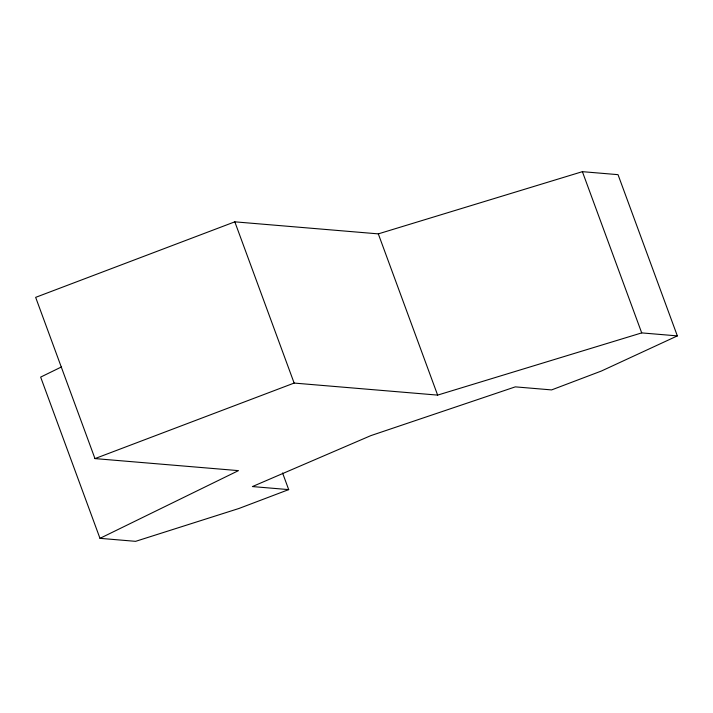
<?xml version="1.0" encoding="UTF-8"?>
<svg xmlns="http://www.w3.org/2000/svg" width="713" height="713" viewBox="0 0 713 713"><rect width="100%" height="100%" fill="white"/><g stroke="black" fill="none" stroke-linecap="round" stroke-linejoin="round"><path stroke-width="1.07" d="M61.576 366.883L40.65 377.106L99.98 538.342L135.613 541.336L238.908 508.494L288.694 489.608L282.571 472.969M99.98 538.342L238.463 470.633L94.972 458.593L35.65 297.357L234.818 221.832L378.309 233.873L582.387 171.664L618.028 174.658L677.35 335.894L601.389 371.027L551.595 389.913L515.312 386.865L370.84 435.625L252.411 486.569L288.694 489.608M94.972 458.593L294.139 383.068L437.63 395.109L641.709 332.9L677.35 335.894M582.387 171.664L641.709 332.9M378.309 233.873L437.63 395.109M234.818 221.832L294.139 383.068"/></g></svg>
